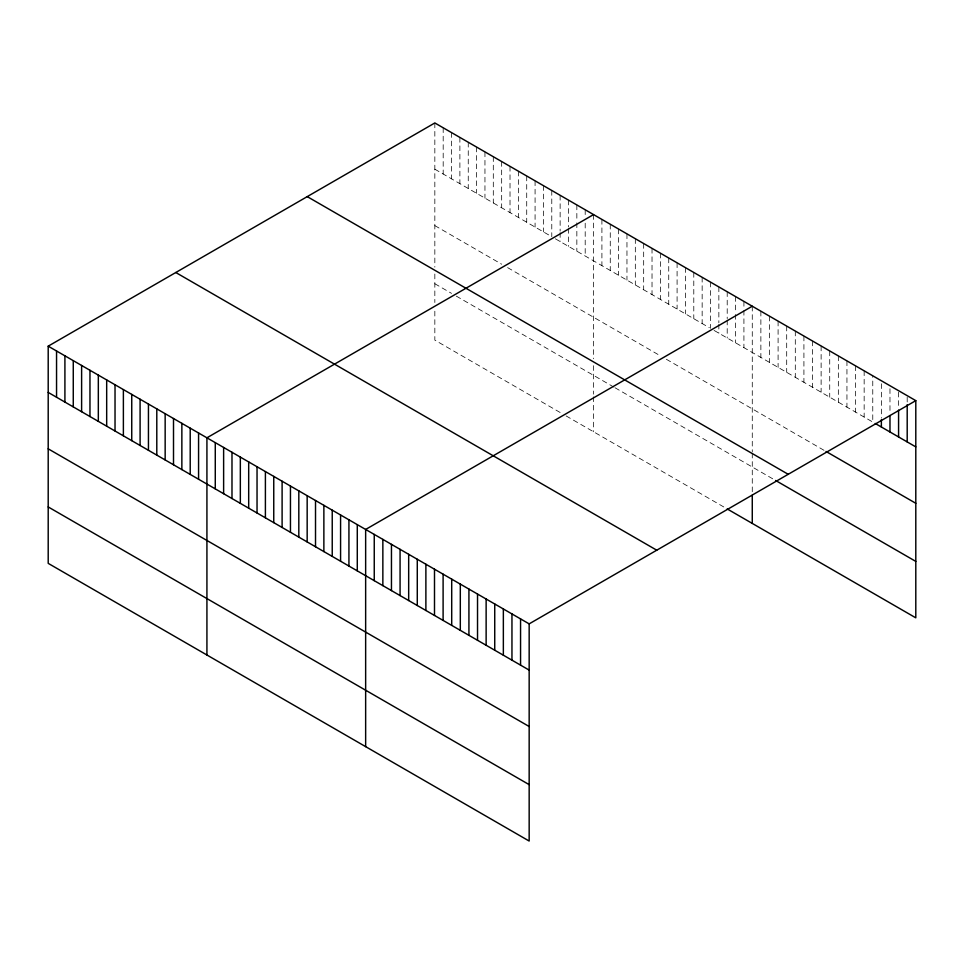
<?xml version="1.0" encoding="UTF-8"?>
<svg xmlns="http://www.w3.org/2000/svg" width="964" height="964" viewBox="0 0 964 964"><rect width="100%" height="100%" fill="white"/><g stroke="black" fill="none" stroke-linecap="round" stroke-linejoin="round"><path stroke-width="0.72" stroke-dasharray="4.82 3.62" d="M434.836 169.194L550.589 236.023M555.36 238.783L709.311 327.664M714.083 330.423L872.769 422.039L872.769 375.803M434.836 225.612L501.666 264.196M507.63 267.63L660.376 355.824M666.353 359.271L824.81 450.766M434.836 283.729L451.538 293.369M456.309 296.129L613.839 387.07M615.032 387.769L774.405 479.771M560.132 412.484L434.836 340.135L434.836 309.251M566.109 415.93L724.82 507.558M907.196 397.168L907.196 403.133M898.581 392.191L898.581 408.603M889.977 388.721L889.977 412.58M881.373 383.744L881.373 418.051M864.154 370.827L864.154 417.063M855.55 365.862L855.55 412.098M846.946 360.885L846.946 407.133M838.343 355.921L838.343 402.157M829.727 350.956L829.727 397.192M821.123 345.98L821.123 392.215M812.519 341.015L812.519 387.251M803.916 336.05L803.916 382.286M795.3 331.074L795.3 377.31M786.696 326.109L786.696 372.345M778.093 321.132L778.093 367.38M769.489 316.168L769.489 362.404M760.873 311.203L760.873 357.439M752.269 306.227L752.269 451.779M752.269 453.164L752.269 492.52M743.919 301.407L743.919 308.866M743.919 310.36L743.919 347.643M735.568 296.587L735.568 312.987M735.568 314.481L735.568 342.823M727.205 291.767L727.205 318.614M727.205 320.096L727.205 338.002M718.855 286.935L718.855 322.735M718.855 324.229L718.855 333.183M710.504 282.115L710.504 328.35M702.154 277.295L702.154 323.53M693.791 272.475L693.791 318.71M685.44 267.643L685.44 313.89M677.09 262.823L677.09 309.058M668.739 258.003L668.739 304.238M660.376 253.183L660.376 299.418M652.026 248.351L652.026 294.598M643.675 243.531L643.675 289.766M635.324 238.71L635.324 284.946M626.962 233.891L626.962 280.126M618.611 229.058L618.611 275.306M610.26 224.238L610.26 270.474M601.91 219.418L601.91 265.654M593.547 214.598L593.547 358.753M593.547 365.681L593.547 394.168M593.547 396.855L593.547 431.776M585.196 209.766L585.196 217.225M585.196 223.19L585.196 256.014M576.846 204.946L576.846 221.358M576.846 222.853L576.846 251.182M568.495 200.126L568.495 226.974M568.495 228.468L568.495 246.362M560.132 195.306L560.132 231.095M560.132 232.589L560.132 241.542M551.782 190.474L551.782 236.722M543.431 185.654L543.431 231.89M535.08 180.834L535.08 227.07M526.718 176.014L526.718 222.25M518.367 171.182L518.367 217.43M510.016 166.362L510.016 212.598M501.666 161.542L501.666 207.778M493.303 156.722L493.303 202.958M484.952 151.902L484.952 198.138M476.602 147.07L476.602 193.306M468.251 142.25L468.251 188.486M459.888 137.43L459.888 183.666M451.538 132.61L451.538 178.846M443.187 127.778L443.187 174.014M434.836 122.958L434.836 267.124M434.836 274.041L434.836 302.527"/><path stroke-width="1.45" d="M48.2 346.172L529.164 623.865L529.164 841.042L48.2 563.362L48.2 346.172L434.836 122.958L915.8 400.638L915.8 617.828L727.205 508.944M593.547 214.598L206.923 437.813L206.923 654.99M752.269 306.227L365.645 529.453L365.645 746.63M529.164 623.865L915.8 400.638M875.228 423.461L915.8 446.886M826.04 451.465L915.8 503.292M307.239 196.62L788.215 474.3M775.634 480.482L915.8 561.409M175.785 272.511L656.761 550.203M48.2 392.42L529.164 670.101M48.2 448.826L529.164 726.507M48.2 506.944L529.164 784.636M907.196 404.627L907.196 441.91M898.581 410.098L898.581 436.945M889.977 415.568L889.977 431.968M881.373 419.545L881.373 427.004M752.269 495.207L752.269 523.404M520.56 618.888L520.56 665.136M511.956 613.923L511.956 660.159M503.353 608.959L503.353 655.195M494.737 603.982L494.737 650.23M486.133 599.018L486.133 645.253M477.529 594.053L477.529 640.289M468.926 589.076L468.926 635.312M460.31 584.112L460.31 630.348M451.706 579.135L451.706 625.383M443.103 574.17L443.103 620.406M434.499 569.206L434.499 615.442M425.883 564.229L425.883 610.477M417.279 559.265L417.279 605.5M408.676 554.3L408.676 600.536M400.072 549.323L400.072 595.559M391.456 544.359L391.456 590.595M382.853 539.394L382.853 585.63M374.249 534.418L374.249 580.653M357.283 524.633L357.283 570.869M348.932 519.801L348.932 566.037M340.581 514.981L340.581 561.217M332.231 510.161L332.231 556.397M323.868 505.341L323.868 551.577M315.517 500.509L315.517 546.745M307.167 495.689L307.167 541.925M298.816 490.869L298.816 537.105M290.453 486.049L290.453 532.285M282.103 481.217L282.103 527.453M273.752 476.397L273.752 522.633M265.401 471.577L265.401 517.813M257.039 466.757L257.039 512.993M248.688 461.925L248.688 508.161M240.337 457.105L240.337 503.341M231.987 452.285L231.987 498.521M223.624 447.465L223.624 493.701M215.273 442.633L215.273 488.881M198.572 432.993L198.572 479.228M190.209 428.173L190.209 474.409M181.859 423.341L181.859 469.589M173.508 418.521L173.508 464.756M165.157 413.701L165.157 459.936M156.795 408.881L156.795 455.116M148.444 404.049L148.444 450.296M140.093 399.229L140.093 445.464M131.743 394.409L131.743 440.644M123.38 389.589L123.38 435.824M115.029 384.757L115.029 431.004M106.679 379.937L106.679 426.172M98.328 375.117L98.328 421.352M89.965 370.297L89.965 416.532M81.615 365.464L81.615 411.712M73.264 360.644L73.264 406.88M64.913 355.824L64.913 402.06M56.551 351.004L56.551 397.24"/></g></svg>
